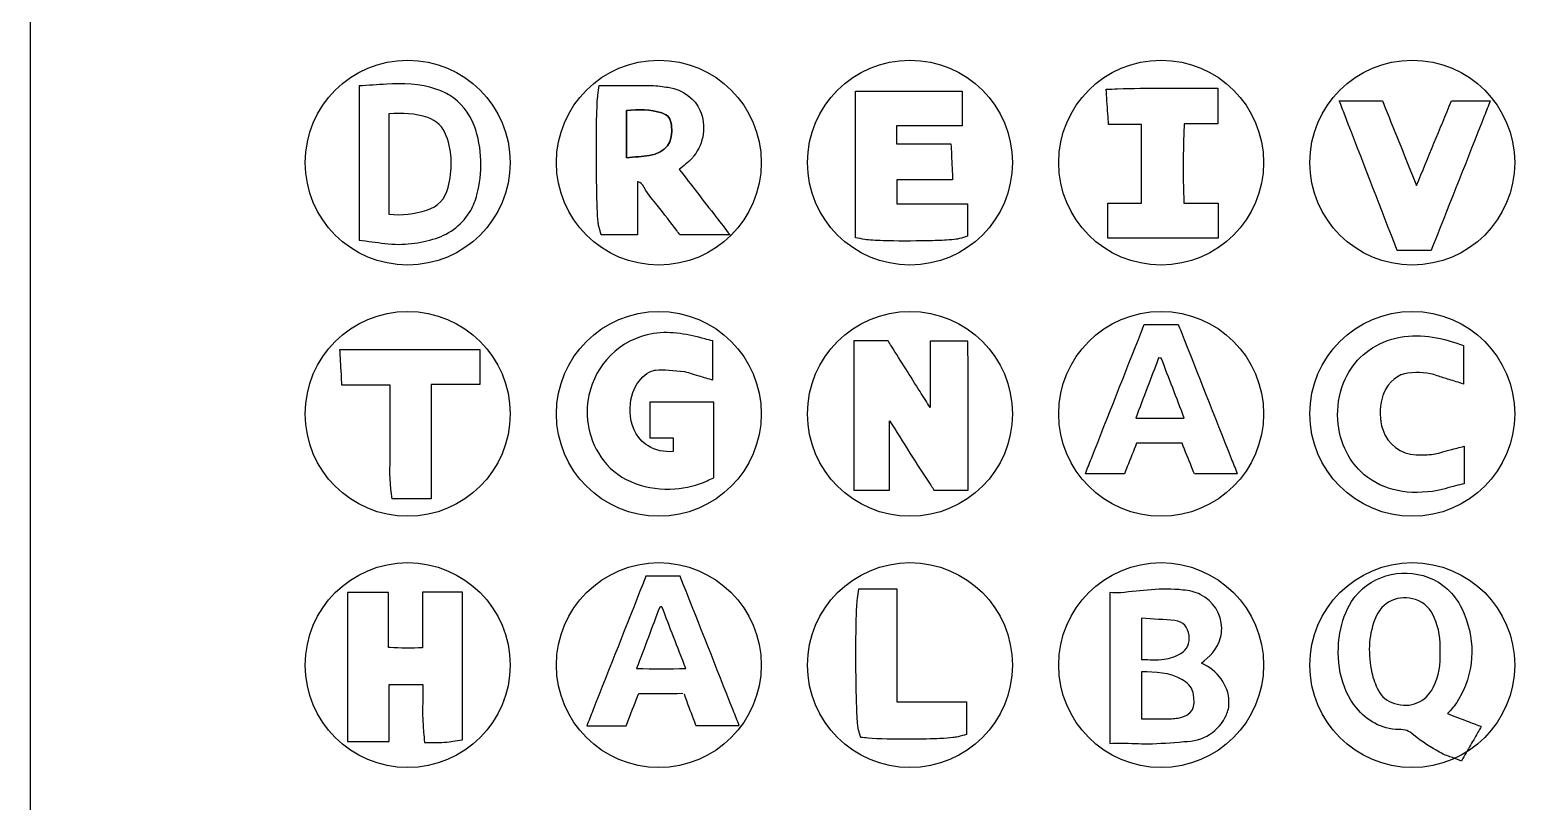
# Model space of a CAD drawing. Header units: centimetres. Extents: x 0 to 21.6, y 0 to 22.4.
# Drawn here: x 0 to 9.97, y 11.55 to 16.65 of the extents above; entities that cross this region are included whole.
import ezdxf

# ---------------------------------------------------------------- set-up
doc = ezdxf.new("R2010")
doc.units = ezdxf.units.CM
doc.header["$MEASUREMENT"] = 0

# ---------------------------------------------------------------- blocks, each defined once
blk = doc.blocks.new('*U11')
blk.add_circle((0.1214, 0.1917), 0.6769)
blk = doc.blocks.new('*U12')
at = {"color": 0, "linetype": 'ByBlock', "lineweight": -2, "transparency": 16777216}
for p in [(0, 13.28), (1.66, 13.28), (3.32, 13.28), (4.98, 13.28), (6.64, 13.28), (0, 11.62), (1.66, 11.62), (3.32, 11.62), (4.98, 11.62), (6.64, 11.62), (0, 9.96), (1.66, 9.96), (3.32, 9.96), (4.98, 9.96), (6.64, 9.96)]:
    blk.add_blockref('*U11', p, dxfattribs=at)

msp = doc.modelspace()

# ---------------------------------------------------------------- linework, layer by layer
msp.add_lwpolyline([(0, 0), (21.59, 0), (21.59, 21.59), (0, 21.59)], close=True)
for points, knots in [([(2.69458, 16.25696), (2.69456, 16.25697), (2.69454, 16.25698), (2.69452, 16.25699), (2.57283, 16.30088), (2.45699, 16.29989), (2.35729, 16.29352), (2.29607, 16.28961), (2.23485, 16.2857), (2.17363, 16.28179), (2.17363, 15.94235), (2.17363, 15.6029), (2.17363, 15.26346), (2.23054, 15.25602), (2.28745, 15.24857), (2.34436, 15.24113), (2.46601, 15.22523), (2.58065, 15.24245), (2.68081, 15.27427)], [0, 0, 0, 0, 0.0002419, 0.0002419, 0.0002419, 1.0002419, 1.0002419, 1.0002419, 1.6783063, 1.6783063, 1.6783063, 2.6783063, 2.6783063, 2.6783063, 3.3156305, 3.3156305, 3.3156305, 4.3156143, 4.3156143, 4.3156143, 4.3156143]), ([(2.93503, 16.0201), (2.9053, 16.10167), (2.84462, 16.17612), (2.77185, 16.22027), (2.74682, 16.23545), (2.7208, 16.2475), (2.69458, 16.25696)], [0.00005651, 0.00005651, 0.00005651, 0.00005651, 0.7440428, 0.7440428, 0.7440428, 0.99994766, 0.99994766, 0.99994766, 0.99994766]), ([(4.05928, 15.61011), (4.04375, 15.63821), (4.03393, 15.64419), (4.01987, 15.64802), (4.01803, 15.64852), (4.01608, 15.64895), (4.0138, 15.6493), (4.0138, 15.53188), (4.0138, 15.41446), (4.0138, 15.29704), (3.93439, 15.29704), (3.85498, 15.29704), (3.77556, 15.29704), (3.7752, 15.29826), (3.77484, 15.29947), (3.77447, 15.30069), (3.76962, 15.317), (3.76476, 15.3333), (3.75991, 15.3496), (3.75528, 15.36515), (3.75529, 15.37189), (3.75415, 15.38314), (3.74953, 15.42858), (3.74684, 15.51067), (3.74493, 15.6115), (3.74264, 15.73247), (3.74202, 15.87685), (3.74348, 15.99648), (3.74452, 16.08123), (3.74648, 16.15257), (3.75009, 16.19802), (3.75074, 16.20629), (3.75146, 16.21375), (3.75233, 16.22074), (3.75502, 16.24221), (3.75771, 16.26368), (3.7604, 16.28516), (3.78204, 16.28516), (3.80368, 16.28516), (3.82532, 16.28516), (3.91659, 16.28516), (4.01009, 16.28616), (4.10446, 16.28463)], [0, 0, 0, 0, 0.5536104, 0.5536104, 0.5536104, 0.6262528, 0.6262528, 0.6262528, 1.6262528, 1.6262528, 1.6262528, 2.6262528, 2.6262528, 2.6262528, 2.6503825, 2.6503825, 2.6503825, 2.9735942, 2.9735942, 2.9735942, 3.0452976, 3.0452976, 3.0452976, 3.3349886, 3.3349886, 3.3349886, 3.6825533, 3.6825533, 3.6825533, 3.9287853, 3.9287853, 3.9287853, 3.9735942, 3.9735942, 3.9735942, 4.1518578, 4.1518578, 4.1518578, 4.3876108, 4.3876108, 4.3876108, 5.3876021, 5.3876021, 5.3876021, 5.3876021]), ([(4.10446, 16.28463), (4.10446, 16.28463), (4.10447, 16.28463), (4.10447, 16.28463), (4.14544, 16.28396), (4.18306, 16.27801), (4.21713, 16.2728)], [-0.0000595, -0.0000595, -0.0000595, -0.0000595, 0, 0, 0, 1, 1, 1, 1]), ([(4.21713, 16.2728), (4.31858, 16.25728), (4.39401, 16.19573), (4.42731, 16.12074), (4.47214, 16.01977), (4.45297, 15.90359), (4.38731, 15.81943), (4.38303, 15.81394), (4.37853, 15.80859), (4.3738, 15.8034), (4.3738, 15.8034), (4.3738, 15.8034), (4.37379, 15.8034)], [0.0000207, 0.0000207, 0.0000207, 0.0000207, 0.410843, 0.410843, 0.410843, 0.9639285, 0.9639285, 0.9639285, 1, 1, 1, 1.0000293, 1.0000293, 1.0000293, 1.0000293]), ([(6.19527, 15.50212), (6.03951, 15.50212), (5.88375, 15.50212), (5.72799, 15.50212), (5.72799, 15.55516), (5.72799, 15.6082), (5.72799, 15.66124), (5.85102, 15.66124), (5.97406, 15.66124), (6.09709, 15.66124), (6.09594, 15.68686), (6.09478, 15.71249), (6.09363, 15.73811), (6.09216, 15.7707), (6.09103, 15.79595), (6.08958, 15.82842), (6.08854, 15.85185), (6.0875, 15.87528), (6.08645, 15.89871), (5.96642, 15.89871), (5.84639, 15.89871), (5.72636, 15.89871), (5.72636, 15.93822), (5.72636, 15.97773), (5.72636, 16.01724), (5.8708, 16.01724), (6.01523, 16.01724), (6.15967, 16.01724), (6.15967, 16.09417), (6.15967, 16.1711), (6.15967, 16.24804), (5.92477, 16.24804), (5.68987, 16.24804), (5.45498, 16.24804), (5.45498, 15.92469), (5.45498, 15.60135), (5.45498, 15.27801), (5.47548, 15.2746), (5.49599, 15.2712), (5.51649, 15.26779), (5.54689, 15.26275), (5.58635, 15.26095), (5.63809, 15.25933), (5.72307, 15.25667), (5.83387, 15.25651), (5.92963, 15.25846), (5.9775, 15.25944), (6.0215, 15.26093), (6.05701, 15.26299), (6.08241, 15.26446), (6.10291, 15.26605), (6.12029, 15.2686), (6.12721, 15.26961), (6.1334, 15.27058), (6.14194, 15.27302), (6.15974, 15.27811), (6.17754, 15.28319), (6.19535, 15.28828), (6.19533, 15.30679), (6.19531, 15.3253), (6.1953, 15.34382), (6.19527, 15.36793), (6.19527, 15.39215), (6.19527, 15.42856), (6.19527, 15.45308), (6.19527, 15.4776), (6.19527, 15.50212)], [0, 0, 0, 0, 1, 1, 1, 2, 2, 2, 3, 3, 3, 3.786225, 3.786225, 3.786225, 4.786225, 4.786225, 4.786225, 5.5074336, 5.5074336, 5.5074336, 6.5074336, 6.5074336, 6.5074336, 7.5074336, 7.5074336, 7.5074336, 8.5074336, 8.5074336, 8.5074336, 9.5074336, 9.5074336, 9.5074336, 10.5074336, 10.5074336, 10.5074336, 11.5074336, 11.5074336, 11.5074336, 11.7377647, 11.7377647, 11.7377647, 11.9711548, 11.9711548, 11.9711548, 12.3544597, 12.3544597, 12.3544597, 12.5461122, 12.5461122, 12.5461122, 12.6831801, 12.6831801, 12.6831801, 12.7377647, 12.7377647, 12.7377647, 13.0739744, 13.0739744, 13.0739744, 13.8403011, 13.8403011, 13.8403011, 14.8403011, 14.8403011, 14.8403011, 15.5136993, 15.5136993, 15.5136993, 15.5136993]), ([(7.85166, 15.27616), (7.85166, 15.35347), (7.85166, 15.43078), (7.85166, 15.50809), (7.77638, 15.50809), (7.70109, 15.50809), (7.6258, 15.50809), (7.62526, 15.51892), (7.62479, 15.53028), (7.62435, 15.54261), (7.62126, 15.63049), (7.62079, 15.75647), (7.62273, 15.86635), (7.62381, 15.92704), (7.62563, 15.98303), (7.62804, 16.02454), (7.62819, 16.02712), (7.62834, 16.02962), (7.62849, 16.0321), (7.70219, 16.0321), (7.77589, 16.0321), (7.8496, 16.0321), (7.8496, 16.11062), (7.8496, 16.18914), (7.8496, 16.26766), (7.82481, 16.26739), (7.80002, 16.26712), (7.77523, 16.26685), (7.57993, 16.26473), (7.38737, 16.27087), (7.18763, 16.26273), (7.16241, 16.2617), (7.13719, 16.26067), (7.11196, 16.25964), (7.11372, 16.23446), (7.11549, 16.20928), (7.11725, 16.18409), (7.11948, 16.15215), (7.12116, 16.12855), (7.12345, 16.09599), (7.12505, 16.07319), (7.12666, 16.05039), (7.12826, 16.02759), (7.20094, 16.02759), (7.27361, 16.02759), (7.34629, 16.02759), (7.34629, 15.85386), (7.34629, 15.68013), (7.34629, 15.5064), (7.27165, 15.5064), (7.19701, 15.5064), (7.12237, 15.5064), (7.12239, 15.48186), (7.1224, 15.45733), (7.12242, 15.43279), (7.12244, 15.4002), (7.12244, 15.37669), (7.12244, 15.34972), (7.12244, 15.3252), (7.12244, 15.30068), (7.12244, 15.27616), (7.36551, 15.27616), (7.60859, 15.27616), (7.85166, 15.27616)], [0, 0, 0, 0, 1, 1, 1, 2, 2, 2, 2.0544279, 2.0544279, 2.0544279, 2.4424326, 2.4424326, 2.4424326, 2.6567631, 2.6567631, 2.6567631, 2.6700659, 2.6700659, 2.6700659, 3.6700659, 3.6700659, 3.6700659, 4.6700659, 4.6700659, 4.6700659, 4.7956777, 4.7956777, 4.7956777, 5.7956777, 5.7956777, 5.7956777, 5.9241874, 5.9241874, 5.9241874, 6.7134464, 6.7134464, 6.7134464, 7.7134464, 7.7134464, 7.7134464, 8.4130214, 8.4130214, 8.4130214, 9.4130214, 9.4130214, 9.4130214, 10.4130214, 10.4130214, 10.4130214, 11.4130214, 11.4130214, 11.4130214, 12.1654288, 12.1654288, 12.1654288, 13.1654288, 13.1654288, 13.1654288, 14.0746628, 14.0746628, 14.0746628, 15.0746628, 15.0746628, 15.0746628, 15.0746628]), ([(9.16413, 15.62343), (9.09289, 15.7996), (9.02427, 15.9693), (8.95618, 16.1377), (8.94999, 16.15303), (8.94379, 16.16836), (8.93759, 16.18369), (8.84267, 16.18369), (8.74776, 16.18369), (8.65284, 16.18369), (8.66577, 16.15031), (8.67869, 16.11693), (8.69162, 16.08356), (8.80177, 15.79916), (8.90956, 15.5209), (9.01753, 15.24218), (9.0236, 15.22652), (9.02967, 15.21086), (9.03574, 15.1952), (9.11068, 15.1952), (9.18563, 15.1952), (9.26057, 15.1952), (9.2667, 15.2107), (9.27283, 15.22621), (9.27896, 15.24172), (9.38959, 15.52159), (9.4993, 15.79925), (9.61141, 16.08294), (9.62466, 16.11648), (9.63791, 16.15001), (9.65116, 16.18354), (9.56537, 16.18354), (9.47957, 16.18354), (9.39378, 16.18354), (9.31723, 15.99684), (9.24068, 15.81013), (9.16413, 15.62343)], [0, 0, 0, 0, 0.7616338, 0.7616338, 0.7616338, 0.8309641, 0.8309641, 0.8309641, 1.8309641, 1.8309641, 1.8309641, 1.9483214, 1.9483214, 1.9483214, 2.9483214, 2.9483214, 2.9483214, 3.0045167, 3.0045167, 3.0045167, 4.0045167, 4.0045167, 4.0045167, 4.0599244, 4.0599244, 4.0599244, 5.0599244, 5.0599244, 5.0599244, 5.1781216, 5.1781216, 5.1781216, 6.1781216, 6.1781216, 6.1781216, 7.1781216, 7.1781216, 7.1781216, 7.1781216]), ([(2.62796, 16.07244), (2.6875, 16.05095), (2.72904, 16.01249), (2.75073, 15.95289), (2.7918, 15.84014), (2.79233, 15.72541), (2.76287, 15.61067), (2.74375, 15.53622), (2.69444, 15.48441), (2.62143, 15.4612), (2.54154, 15.43581), (2.45909, 15.42394), (2.36979, 15.43562), (2.36979, 15.65657), (2.36979, 15.87486), (2.36979, 16.09776), (2.46008, 16.10352), (2.54495, 16.10241), (2.62796, 16.07244)], [0, 0, 0, 0, 1, 1, 1, 2, 2, 2, 3, 3, 3, 4, 4, 4, 5, 5, 5, 6, 6, 6, 6]), ([(4.09065, 15.82228), (4.20528, 15.8428), (4.25169, 15.90726), (4.23972, 16.02133), (4.23536, 16.06295), (4.21476, 16.092), (4.17552, 16.10349), (4.09926, 16.12579), (4.02148, 16.12943), (3.94148, 16.11893), (3.94148, 16.01594), (3.94148, 15.91796), (3.94148, 15.80765), (3.99796, 15.81294), (4.04493, 15.8141), (4.09065, 15.82228)], [0, 0, 0, 0, 1, 1, 1, 2, 2, 2, 3, 3, 3, 4, 4, 4, 5, 5, 5, 5]), ([(3.94148, 16.11891), (4.02148, 16.12943), (4.09926, 16.12577), (4.17552, 16.10347), (4.21478, 16.09201), (4.23536, 16.06293), (4.23972, 16.02131), (4.25169, 15.90724), (4.20528, 15.84278), (4.09065, 15.82226), (4.04493, 15.81408), (3.99796, 15.81294), (3.94148, 15.80765), (3.94148, 15.91796), (3.94148, 16.01594), (3.94148, 16.11891)], [0, 0, 0, 0, 1, 1, 1, 2, 2, 2, 3, 3, 3, 4, 4, 4, 5, 5, 5, 5]), ([(2.95287, 15.56192), (2.99031, 15.70771), (2.99057, 15.8676), (2.93505, 16.02004), (2.93505, 16.02006), (2.93504, 16.02008), (2.93503, 16.0201)], [0.0000651, 0.0000651, 0.0000651, 0.0000651, 1, 1, 1, 1.0001696, 1.0001696, 1.0001696, 1.0001696]), ([(4.37379, 15.8034), (4.34711, 15.7741), (4.31834, 15.75182), (4.29026, 15.73054), (4.36988, 15.62781), (4.44933, 15.52528), (4.53407, 15.41593), (4.56472, 15.37639), (4.59536, 15.33685), (4.626, 15.29731), (4.51605, 15.29731), (4.4061, 15.29731), (4.29616, 15.29731), (4.2888, 15.30688), (4.28143, 15.31646), (4.27407, 15.32603), (4.2348, 15.37711), (4.18979, 15.43545), (4.14493, 15.49406)], [0, 0, 0, 0, 0.592042, 0.592042, 0.592042, 1.433044, 1.433044, 1.433044, 1.7371384, 1.7371384, 1.7371384, 2.7371384, 2.7371384, 2.7371384, 2.9243292, 2.9243292, 2.9243292, 3.9243292, 3.9243292, 3.9243292, 3.9243292]), ([(2.68081, 15.27427), (2.68083, 15.27427), (2.68084, 15.27427), (2.68085, 15.27428), (2.77519, 15.30426), (2.8621, 15.37104), (2.91188, 15.45928), (2.93018, 15.49174), (2.94376, 15.52644), (2.95287, 15.56192)], [-0.0001904, -0.0001904, -0.0001904, -0.0001904, 0, 0, 0, 0.7310798, 0.7310798, 0.7310798, 1, 1, 1, 1]), ([(4.14493, 15.49406), (4.12107, 15.5252), (4.08674, 15.56043), (4.05929, 15.61009), (4.05929, 15.61009), (4.05928, 15.6101), (4.05928, 15.61011)], [0.000119, 0.000119, 0.000119, 0.000119, 1, 1, 1, 1.0001848, 1.0001848, 1.0001848, 1.0001848]), ([(4.32406, 14.39461), (4.34381, 14.39246), (4.3751, 14.37966), (4.41916, 14.36681), (4.45054, 14.35765), (4.48193, 14.3485), (4.51332, 14.33934), (4.51332, 14.42514), (4.51332, 14.51093), (4.51332, 14.59673), (4.49502, 14.60153), (4.47673, 14.60634), (4.45843, 14.61114), (4.35356, 14.63867), (4.24279, 14.66512), (4.11935, 14.64534)], [0, 0, 0, 0, 0.9997181, 0.9997181, 0.9997181, 1.8278626, 1.8278626, 1.8278626, 2.8278626, 2.8278626, 2.8278626, 3.0047344, 3.0047344, 3.0047344, 4.0047344, 4.0047344, 4.0047344, 4.0047344]), ([(7.97858, 13.71998), (7.96531, 13.75352), (7.95205, 13.78706), (7.93878, 13.8206), (7.82647, 14.10458), (7.71667, 14.38226), (7.60696, 14.65969), (7.60083, 14.67519), (7.5947, 14.6907), (7.58857, 14.7062), (7.51374, 14.7062), (7.43891, 14.7062), (7.36408, 14.7062), (7.35795, 14.69069), (7.35182, 14.67518), (7.34569, 14.65967), (7.23474, 14.3788), (7.1259, 14.10323), (7.0143, 13.82074), (7.00106, 13.78721), (6.98781, 13.75368), (6.97457, 13.72015), (7.06077, 13.72015), (7.14697, 13.72015), (7.23316, 13.72015), (7.23933, 13.73557), (7.24549, 13.751), (7.25165, 13.76642), (7.27231, 13.81814), (7.29281, 13.86948), (7.31364, 13.92162), (7.41366, 13.92162), (7.51368, 13.92162), (7.6137, 13.92162), (7.63494, 13.86893), (7.656, 13.81673), (7.67648, 13.766), (7.68268, 13.75066), (7.68887, 13.73532), (7.69507, 13.71998), (7.78957, 13.71998), (7.88407, 13.71998), (7.97858, 13.71998)], [0, 0, 0, 0, 0.1181005, 0.1181005, 0.1181005, 1.1181005, 1.1181005, 1.1181005, 1.1739812, 1.1739812, 1.1739812, 2.1739812, 2.1739812, 2.1739812, 2.2292086, 2.2292086, 2.2292086, 3.2292086, 3.2292086, 3.2292086, 3.3478977, 3.3478977, 3.3478977, 4.3478977, 4.3478977, 4.3478977, 4.5783207, 4.5783207, 4.5783207, 5.3509424, 5.3509424, 5.3509424, 6.3509424, 6.3509424, 6.3509424, 7.1256905, 7.1256905, 7.1256905, 7.3600526, 7.3600526, 7.3600526, 8.3600526, 8.3600526, 8.3600526, 8.3600526]), ([(4.11935, 14.64534), (3.89405, 14.60924), (3.73654, 14.43722), (3.69348, 14.2391), (3.66243, 14.09621), (3.69024, 13.93729), (3.79037, 13.80643), (3.79037, 13.80643), (3.79037, 13.80642), (3.79038, 13.80642)], [0.000005, 0.000005, 0.000005, 0.000005, 0.5809929, 0.5809929, 0.5809929, 1, 1, 1, 1.0000122, 1.0000122, 1.0000122, 1.0000122]), ([(5.88192, 14.26262), (5.88193, 14.26261), (5.88193, 14.26261), (5.88193, 14.2626), (5.90404, 14.22762), (5.92618, 14.19265), (5.94876, 14.15702), (5.94924, 14.20975), (5.94858, 14.26331), (5.94858, 14.3177), (5.94858, 14.41055), (5.94858, 14.5034), (5.94858, 14.59624), (6.03161, 14.59624), (6.11463, 14.59624), (6.19765, 14.59624), (6.19792, 14.57199), (6.19818, 14.54774), (6.19845, 14.52349), (6.20148, 14.24666), (6.19918, 13.96807), (6.19998, 13.68525), (6.20005, 13.66066), (6.20012, 13.63607), (6.20019, 13.61148), (6.12481, 13.61148), (6.04944, 13.61148), (5.97406, 13.61148), (5.96677, 13.62232), (5.95948, 13.63317), (5.9522, 13.64401), (5.85836, 13.7837), (5.77047, 13.92796), (5.68064, 14.06989), (5.68064, 13.91732), (5.68064, 13.76475), (5.68064, 13.61218), (5.60162, 13.61218), (5.52261, 13.61218), (5.44359, 13.61218), (5.44359, 13.94072), (5.44359, 14.26927), (5.44359, 14.59781), (5.51925, 14.59781), (5.59492, 14.59781), (5.67059, 14.59781), (5.6778, 14.58637), (5.68502, 14.57492), (5.69223, 14.56348), (5.75526, 14.46349), (5.8185, 14.36296), (5.88192, 14.26262)], [0, 0, 0, 0, 0.0000528, 0.0000528, 0.0000528, 0.3568773, 0.3568773, 0.3568773, 1.1911228, 1.1911228, 1.1911228, 2.1911228, 2.1911228, 2.1911228, 3.1911228, 3.1911228, 3.1911228, 3.2790305, 3.2790305, 3.2790305, 4.2790305, 4.2790305, 4.2790305, 4.3658098, 4.3658098, 4.3658098, 5.3658098, 5.3658098, 5.3658098, 5.4205798, 5.4205798, 5.4205798, 6.1166969, 6.1166969, 6.1166969, 7.1166969, 7.1166969, 7.1166969, 8.1166969, 8.1166969, 8.1166969, 9.1166969, 9.1166969, 9.1166969, 10.1166969, 10.1166969, 10.1166969, 10.2311935, 10.2311935, 10.2311935, 11.2311676, 11.2311676, 11.2311676, 11.2311676]), ([(8.68946, 13.88566), (8.62989, 14.01688), (8.62141, 14.19325), (8.69373, 14.34876), (8.74684, 14.46296), (8.84876, 14.56359), (9.00001, 14.60841)], [0.00000957, 0.00000957, 0.00000957, 0.00000957, 0.576585, 0.576585, 0.576585, 0.9999951, 0.9999951, 0.9999951, 0.9999951]), ([(9.00001, 14.60841), (9.14803, 14.65228), (9.29059, 14.62697), (9.42305, 14.58435), (9.44006, 14.57888), (9.45707, 14.5734), (9.47408, 14.56793), (9.47408, 14.48278), (9.47408, 14.39762), (9.47408, 14.31247), (9.44224, 14.32243), (9.4104, 14.33238), (9.37856, 14.34234), (9.35307, 14.35031), (9.32825, 14.3564), (9.30008, 14.36727)], [0, 0, 0, 0, 1, 1, 1, 1.1349832, 1.1349832, 1.1349832, 2.1349832, 2.1349832, 2.1349832, 3.2847314, 3.2847314, 3.2847314, 4.2847314, 4.2847314, 4.2847314, 4.2847314]), ([(2.37943, 13.87412), (2.38067, 13.79635), (2.3727, 13.71021), (2.38457, 13.61816), (2.38732, 13.59677), (2.39008, 13.57539), (2.39283, 13.554), (2.4789, 13.554), (2.56496, 13.554), (2.65103, 13.554), (2.65103, 13.80606), (2.65103, 14.05811), (2.65103, 14.31017), (2.75807, 14.31017), (2.86511, 14.31017), (2.97214, 14.31017), (2.97214, 14.38708), (2.97214, 14.46399), (2.97214, 14.5409), (2.66405, 14.5409), (2.35596, 14.5409), (2.04786, 14.5409), (2.04926, 14.51505), (2.05066, 14.48921), (2.05206, 14.46336), (2.0537, 14.4332), (2.05508, 14.40794), (2.05684, 14.37546), (2.05809, 14.35226), (2.05934, 14.32906), (2.0606, 14.30587), (2.16678, 14.30587), (2.27295, 14.30587), (2.37913, 14.30587), (2.37913, 14.24408), (2.37913, 14.1823), (2.37913, 14.12051), (2.37913, 14.03941), (2.37808, 13.95726), (2.37943, 13.87412)], [0, 0, 0, 0, 1, 1, 1, 1.2625293, 1.2625293, 1.2625293, 2.2625293, 2.2625293, 2.2625293, 3.2625293, 3.2625293, 3.2625293, 4.2625293, 4.2625293, 4.2625293, 5.2625293, 5.2625293, 5.2625293, 6.2625293, 6.2625293, 6.2625293, 7.1203696, 7.1203696, 7.1203696, 8.1203696, 8.1203696, 8.1203696, 8.8339773, 8.8339773, 8.8339773, 9.8339773, 9.8339773, 9.8339773, 10.8339773, 10.8339773, 10.8339773, 11.8339164, 11.8339164, 11.8339164, 11.8339164]), ([(7.45874, 14.48437), (7.46467, 14.48383), (7.4706, 14.48332), (7.47654, 14.4828), (7.52659, 14.35216), (7.57662, 14.22151), (7.62847, 14.08617), (7.51826, 14.08617), (7.4178, 14.08617), (7.30716, 14.08617), (7.35947, 14.22358), (7.4091, 14.35397), (7.45874, 14.48437), (7.46467, 14.48385), (7.4706, 14.48332), (7.47654, 14.4828), (7.52659, 14.35216), (7.57662, 14.22151), (7.62847, 14.08617), (7.51826, 14.08617), (7.4178, 14.08617), (7.30716, 14.08617), (7.35947, 14.22358), (7.4091, 14.35397), (7.45874, 14.48437)], [0, 0, 0, 0, 1, 1, 1, 2, 2, 2, 3, 3, 3, 4, 4, 4, 5, 5, 5, 6, 6, 6, 7, 7, 7, 8, 8, 8, 8]), ([(4.01011, 14.31133), (4.04395, 14.36107), (4.08028, 14.39262), (4.12133, 14.40194), (4.12553, 14.40289), (4.12984, 14.40363), (4.13432, 14.40415)], [0.00003298, 0.00003298, 0.00003298, 0.00003298, 0.90705796, 0.90705796, 0.90705796, 0.99979484, 0.99979484, 0.99979484, 0.99979484]), ([(4.13432, 14.40415), (4.13433, 14.40415), (4.13435, 14.40416), (4.13437, 14.40416), (4.18904, 14.4105), (4.25402, 14.4022), (4.32406, 14.39461)], [-0.0002467, -0.0002467, -0.0002467, -0.0002467, 0, 0, 0, 1, 1, 1, 1]), ([(9.10522, 14.38465), (9.0475, 14.37997), (8.97764, 14.32735), (8.947, 14.25262), (8.94265, 14.24201), (8.93906, 14.23103), (8.9363, 14.2198)], [0, 0, 0, 0, 0.87563168, 0.87563168, 0.87563168, 0.99997912, 0.99997912, 0.99997912, 0.99997912]), ([(4.06755, 13.91559), (3.99893, 13.96532), (3.96826, 14.04489), (3.96523, 14.12858), (3.96262, 14.20065), (3.9839, 14.2728), (4.0101, 14.31132), (4.01011, 14.31132), (4.01011, 14.31132), (4.01011, 14.31133)], [0, 0, 0, 0, 0.5372961, 0.5372961, 0.5372961, 1, 1, 1, 1.0000229, 1.0000229, 1.0000229, 1.0000229]), ([(3.79038, 13.80642), (3.89843, 13.66524), (4.08389, 13.60711), (4.26153, 13.61968), (4.33521, 13.6249), (4.40839, 13.64259), (4.47575, 13.67384), (4.48995, 13.68043), (4.50416, 13.68702), (4.51836, 13.69361), (4.51836, 13.86008), (4.51836, 14.02656), (4.51836, 14.19303), (4.3773, 14.19303), (4.23623, 14.19303), (4.09517, 14.19303), (4.09517, 14.11399), (4.09517, 14.03494), (4.09517, 13.95589), (4.14717, 13.95589), (4.19917, 13.95589), (4.25117, 13.95589), (4.25117, 13.92593), (4.25117, 13.89598), (4.25117, 13.86602), (4.18783, 13.86227), (4.13545, 13.87244), (4.08391, 13.90458), (4.07846, 13.90797), (4.07301, 13.91164), (4.06755, 13.91559)], [0, 0, 0, 0, 0.7068065, 0.7068065, 0.7068065, 0.999993, 0.999993, 0.999993, 1.0712165, 1.0712165, 1.0712165, 2.0712165, 2.0712165, 2.0712165, 3.0712165, 3.0712165, 3.0712165, 4.0712165, 4.0712165, 4.0712165, 5.0712165, 5.0712165, 5.0712165, 6.0712165, 6.0712165, 6.0712165, 6.7825542, 6.7825542, 6.7825542, 6.8577368, 6.8577368, 6.8577368, 6.8577368]), ([(8.93985, 14.01139), (8.97238, 13.91321), (9.05982, 13.84745), (9.16194, 13.84429), (9.16195, 13.84429), (9.16195, 13.84429), (9.16196, 13.84429)], [0, 0, 0, 0, 1, 1, 1, 1.000036, 1.000036, 1.000036, 1.000036]), ([(9.26933, 13.60343), (9.26932, 13.60343), (9.2693, 13.60342), (9.26929, 13.60342), (9.08669, 13.57768), (8.91427, 13.61771), (8.79464, 13.73409), (8.75173, 13.77584), (8.71616, 13.82683), (8.68946, 13.88566)], [-0.0000561, -0.0000561, -0.0000561, -0.0000561, 0, 0, 0, 0.735973, 0.735973, 0.735973, 1, 1, 1, 1]), ([(9.27537, 13.84913), (9.30408, 13.85317), (9.33949, 13.86518), (9.38608, 13.87722), (9.41674, 13.88514), (9.44739, 13.89306), (9.47805, 13.90099), (9.47805, 13.81858), (9.47805, 13.73618), (9.47805, 13.65378), (9.4594, 13.64918), (9.44076, 13.64458), (9.42211, 13.63998), (9.37972, 13.62951), (9.32854, 13.61179), (9.26933, 13.60343)], [0, 0, 0, 0, 0.9997294, 0.9997294, 0.9997294, 1.7135939, 1.7135939, 1.7135939, 2.7135939, 2.7135939, 2.7135939, 3.1126365, 3.1126365, 3.1126365, 4.1125399, 4.1125399, 4.1125399, 4.1125399]), ([(8.73426, 12.87497), (8.84246, 13.04485), (9.06115, 13.1045), (9.2421, 13.03472), (9.33224, 12.99996), (9.41331, 12.9307), (9.46185, 12.82976), (9.46185, 12.82976), (9.46185, 12.82975), (9.46185, 12.82975)], [0, 0, 0, 0, 0.6674946, 0.6674946, 0.6674946, 1, 1, 1, 1.0000105, 1.0000105, 1.0000105, 1.0000105]), ([(4.32233, 12.26578), (4.32233, 12.26578), (4.32233, 12.26577), (4.32234, 12.26577), (4.34092, 12.20401), (4.36577, 12.14845), (4.38296, 12.10337), (4.38898, 12.08759), (4.395, 12.0718), (4.40102, 12.05602), (4.49625, 12.05602), (4.59149, 12.05602), (4.68673, 12.05602), (4.67345, 12.08957), (4.66017, 12.12311), (4.64689, 12.15666), (4.53387, 12.44217), (4.4241, 12.71949), (4.31484, 12.9956), (4.30871, 13.01109), (4.30258, 13.02659), (4.29645, 13.04209), (4.2209, 13.04209), (4.14535, 13.04209), (4.0698, 13.04209), (4.06367, 13.02658), (4.05754, 13.01107), (4.05142, 12.99557), (3.94096, 12.71607), (3.83133, 12.4387), (3.71895, 12.15432), (3.7057, 12.12079), (3.69245, 12.08726), (3.6792, 12.05373), (3.76559, 12.05373), (3.85199, 12.05373), (3.93838, 12.05373), (3.9445, 12.06926), (3.95062, 12.08479), (3.95674, 12.10033), (3.97884, 12.15644), (4.00071, 12.21196), (4.02288, 12.26824), (4.12073, 12.26788), (4.2166, 12.26682), (4.31349, 12.26929), (4.3135, 12.26929), (4.31351, 12.26929), (4.31352, 12.26929)], [0, 0, 0, 0, 0.0001055, 0.0001055, 0.0001055, 1.0001055, 1.0001055, 1.0001055, 1.3295892, 1.3295892, 1.3295892, 2.3295892, 2.3295892, 2.3295892, 2.4470804, 2.4470804, 2.4470804, 3.4470804, 3.4470804, 3.4470804, 3.5032111, 3.5032111, 3.5032111, 4.5032111, 4.5032111, 4.5032111, 4.5586971, 4.5586971, 4.5586971, 5.5586971, 5.5586971, 5.5586971, 5.6766114, 5.6766114, 5.6766114, 6.6766114, 6.6766114, 6.6766114, 6.8936785, 6.8936785, 6.8936785, 7.6777372, 7.6777372, 7.6777372, 8.5325468, 8.5325468, 8.5325468, 8.5326381, 8.5326381, 8.5326381, 8.5326381]), ([(5.72897, 12.95818), (5.64493, 12.95818), (5.56089, 12.95818), (5.47684, 12.95818), (5.47389, 12.93706), (5.47093, 12.91594), (5.46797, 12.89482), (5.46369, 12.86423), (5.46201, 12.82089), (5.46048, 12.76198), (5.45742, 12.64458), (5.45734, 12.47603), (5.45957, 12.33064), (5.46069, 12.25794), (5.46239, 12.19118), (5.46464, 12.13924), (5.46584, 12.11158), (5.46717, 12.08823), (5.46878, 12.06958), (5.46995, 12.05598), (5.47081, 12.04603), (5.47354, 12.03339), (5.4741, 12.0308), (5.47476, 12.02803), (5.47583, 12.02453), (5.48027, 12.00998), (5.48472, 11.99543), (5.48917, 11.98088), (5.48949, 11.97983), (5.48981, 11.97879), (5.49012, 11.97774), (5.50635, 11.97611), (5.52257, 11.97447), (5.5388, 11.97284), (5.6034, 11.96632), (5.71576, 11.96466), (5.82851, 11.96552), (5.89463, 11.96602), (5.95988, 11.96753), (6.01307, 11.96998), (6.04735, 11.97155), (6.0763, 11.97344), (6.09906, 11.97603), (6.11162, 11.97745), (6.12123, 11.9785), (6.13464, 11.98224), (6.15257, 11.98725), (6.1705, 11.99225), (6.18843, 11.99725), (6.18843, 12.06905), (6.18843, 12.14085), (6.18843, 12.21265), (6.1639, 12.21265), (6.13938, 12.21265), (6.11486, 12.21264), (5.98693, 12.21262), (5.86151, 12.21262), (5.72897, 12.21262), (5.72897, 12.46114), (5.72897, 12.70966), (5.72897, 12.95818)], [0, 0, 0, 0, 1, 1, 1, 1.1941219, 1.1941219, 1.1941219, 1.3946962, 1.3946962, 1.3946962, 1.794409, 1.794409, 1.794409, 1.9942655, 1.9942655, 1.9942655, 2.1006819, 2.1006819, 2.1006819, 2.1782426, 2.1782426, 2.1782426, 2.1941219, 2.1941219, 2.1941219, 2.4772231, 2.4772231, 2.4772231, 2.4975521, 2.4975521, 2.4975521, 2.6294809, 2.6294809, 2.6294809, 3.0896977, 3.0896977, 3.0896977, 3.3595893, 3.3595893, 3.3595893, 3.5335072, 3.5335072, 3.5335072, 3.6294809, 3.6294809, 3.6294809, 3.9676965, 3.9676965, 3.9676965, 4.9676965, 4.9676965, 4.9676965, 5.1297265, 5.1297265, 5.1297265, 5.9749895, 5.9749895, 5.9749895, 6.9749895, 6.9749895, 6.9749895, 6.9749895]), ([(7.61942, 12.95143), (7.6609, 12.94851), (7.69981, 12.93876), (7.73451, 12.92199), (7.81919, 12.8811), (7.87396, 12.79424), (7.87573, 12.69798), (7.87574, 12.67721), (7.87325, 12.65709), (7.8685, 12.63812), (7.84874, 12.55917), (7.79302, 12.50733), (7.74131, 12.46914), (7.84766, 12.419), (7.92153, 12.32348), (7.92389, 12.21458), (7.92424, 12.19858), (7.92298, 12.18241), (7.92004, 12.16636), (7.91641, 12.15289), (7.91193, 12.13977), (7.9066, 12.12711), (7.86121, 12.01912), (7.75124, 11.94851), (7.6254, 11.95124), (7.54313, 11.93934), (7.46385, 11.93888), (7.38976, 11.9346), (7.33222, 11.93578), (7.27561, 11.93829), (7.21558, 11.94032), (7.18952, 11.93961), (7.16345, 11.93891), (7.13739, 11.9382), (7.13739, 11.96339), (7.13739, 11.98857), (7.13739, 12.01375), (7.13739, 12.2957), (7.13739, 12.57765), (7.13739, 12.85961), (7.13739, 12.88441), (7.13739, 12.90921), (7.13739, 12.93401), (7.16127, 12.93372), (7.18515, 12.93343), (7.20903, 12.93314), (7.34214, 12.9476), (7.47721, 12.9665), (7.61942, 12.95143)], [0, 0, 0, 0, 0.2907036, 0.2907036, 0.2907036, 1, 1, 1, 1.1937056, 1.1937056, 1.1937056, 2, 2, 2, 2.8718853, 2.8718853, 2.8718853, 3, 3, 3, 3.1049338, 3.1049338, 3.1049338, 4, 4, 4, 5, 5, 5, 6, 6, 6, 7, 7, 7, 8, 8, 8, 9, 9, 9, 10, 10, 10, 11, 11, 11, 12, 12, 12, 12]), ([(2.73863, 11.94549), (2.7386, 11.94549), (2.73857, 11.94549), (2.73854, 11.94549), (2.71549, 11.94394), (2.69742, 11.94507), (2.67338, 11.94507), (2.65109, 11.94507), (2.62881, 11.94507), (2.60652, 11.94507), (2.6044, 11.96726), (2.60227, 11.98945), (2.60015, 12.01163), (2.58958, 12.12212), (2.59638, 12.22609), (2.5948, 12.32649), (2.52085, 12.32649), (2.44691, 12.32649), (2.37296, 12.32649), (2.37296, 12.20108), (2.37296, 12.07567), (2.37296, 11.95026), (2.2814, 11.95026), (2.18985, 11.95026), (2.09829, 11.95026), (2.09829, 12.27836), (2.09829, 12.60646), (2.09829, 12.93455), (2.18808, 12.93455), (2.27786, 12.93455), (2.36765, 12.93455), (2.36765, 12.81384), (2.36765, 12.69312), (2.36765, 12.57241), (2.37144, 12.57209), (2.37523, 12.5718), (2.37918, 12.57152), (2.44113, 12.56711), (2.52868, 12.56658), (2.59265, 12.57037), (2.59263, 12.66522), (2.59263, 12.76174), (2.59263, 12.86285), (2.59263, 12.88737), (2.59263, 12.91189), (2.59263, 12.93641), (2.68067, 12.93641), (2.76871, 12.93641), (2.85676, 12.93641), (2.85676, 12.6115), (2.85676, 12.28659), (2.85676, 11.96168), (2.83566, 11.95871), (2.81456, 11.95573), (2.79346, 11.95276), (2.77903, 11.95072), (2.76122, 11.94704), (2.73863, 11.94549)], [0, 0, 0, 0, 0.0017195, 0.0017195, 0.0017195, 1.0017195, 1.0017195, 1.0017195, 1.8665605, 1.8665605, 1.8665605, 2.0418065, 2.0418065, 2.0418065, 2.8543875, 2.8543875, 2.8543875, 3.8543875, 3.8543875, 3.8543875, 4.8543875, 4.8543875, 4.8543875, 5.8543875, 5.8543875, 5.8543875, 6.8543875, 6.8543875, 6.8543875, 7.8543875, 7.8543875, 7.8543875, 8.8543875, 8.8543875, 8.8543875, 8.887532, 8.887532, 8.887532, 9.4064451, 9.4064451, 9.4064451, 10.2167012, 10.2167012, 10.2167012, 10.4131813, 10.4131813, 10.4131813, 11.4131813, 11.4131813, 11.4131813, 12.4131813, 12.4131813, 12.4131813, 13.6536986, 13.6536986, 13.6536986, 14.6532692, 14.6532692, 14.6532692, 14.6532692]), ([(9.04613, 12.0302), (9.04613, 12.0302), (9.04612, 12.0302), (9.04612, 12.0302), (8.93086, 12.03054), (8.83347, 12.09023), (8.76589, 12.17259), (8.76589, 12.1726), (8.76588, 12.1726), (8.76588, 12.1726), (8.65764, 12.30454), (8.62729, 12.49553), (8.65709, 12.66733), (8.67001, 12.74182), (8.69495, 12.81326), (8.73426, 12.87497)], [0, 0, 0, 0, 0.0000564, 0.0000564, 0.0000564, 1.0000522, 1.0000522, 1.0000522, 1.0000579, 1.0000579, 1.0000579, 1.6975977, 1.6975977, 1.6975977, 2.0000579, 2.0000579, 2.0000579, 2.0000579]), ([(9.27392, 12.30747), (9.22176, 12.20801), (9.12496, 12.16887), (9.01757, 12.20171), (8.96979, 12.21632), (8.93296, 12.24496), (8.91106, 12.28807), (8.89227, 12.32502), (8.87665, 12.36497), (8.86797, 12.40537), (8.84263, 12.52332), (8.84429, 12.64134), (8.88725, 12.7556), (8.9355, 12.88389), (9.05067, 12.92088), (9.15588, 12.8879), (9.21748, 12.86858), (9.25619, 12.82607), (9.28115, 12.76972), (9.31273, 12.69836), (9.32296, 12.62274), (9.31922, 12.54506), (9.32257, 12.46238), (9.31302, 12.38204), (9.27392, 12.30747)], [0, 0, 0, 0, 1, 1, 1, 2, 2, 2, 3, 3, 3, 4, 4, 4, 5, 5, 5, 6, 6, 6, 7, 7, 7, 8, 8, 8, 8]), ([(4.16136, 12.83902), (4.16624, 12.83949), (4.17114, 12.83995), (4.17602, 12.8404), (4.22696, 12.70854), (4.27788, 12.57669), (4.33359, 12.43247), (4.22173, 12.43059), (4.12051, 12.43084), (4.0083, 12.43245), (4.06174, 12.5744), (4.11156, 12.70672), (4.16136, 12.83902), (4.16626, 12.83949), (4.17114, 12.83995), (4.17602, 12.8404), (4.22694, 12.70854), (4.27788, 12.57669), (4.33359, 12.43247), (4.22173, 12.43059), (4.12051, 12.43084), (4.0083, 12.43245), (4.06174, 12.5744), (4.11154, 12.70672), (4.16136, 12.83902)], [0, 0, 0, 0, 1, 1, 1, 2, 2, 2, 3, 3, 3, 4, 4, 4, 5, 5, 5, 6, 6, 6, 7, 7, 7, 8, 8, 8, 8]), ([(7.34539, 12.49202), (7.34539, 12.58055), (7.34539, 12.66547), (7.34539, 12.76483), (7.42437, 12.75947), (7.49528, 12.75619), (7.56585, 12.74943), (7.62334, 12.74391), (7.65244, 12.70622), (7.65961, 12.65179), (7.66624, 12.6014), (7.64913, 12.55708), (7.60491, 12.53205), (7.57151, 12.51314), (7.53291, 12.49876), (7.49509, 12.49359), (7.44742, 12.48708), (7.39819, 12.49202), (7.34539, 12.49202), (7.34539, 12.58055), (7.34539, 12.66547), (7.34539, 12.76483), (7.42437, 12.75947), (7.49528, 12.75619), (7.56585, 12.74943), (7.62334, 12.74391), (7.65244, 12.70622), (7.65961, 12.65179), (7.66626, 12.6014), (7.64913, 12.55708), (7.60491, 12.53205), (7.57151, 12.51314), (7.53291, 12.49876), (7.49509, 12.49359), (7.44744, 12.48708), (7.39819, 12.49202), (7.34539, 12.49202)], [0, 0, 0, 0, 1, 1, 1, 2, 2, 2, 3, 3, 3, 4, 4, 4, 5, 5, 5, 6, 6, 6, 7, 7, 7, 8, 8, 8, 9, 9, 9, 10, 10, 10, 11, 11, 11, 12, 12, 12, 12]), ([(9.46185, 12.82975), (9.55248, 12.64125), (9.55345, 12.43649), (9.45462, 12.25129), (9.4492, 12.24114), (9.4435, 12.23105), (9.43751, 12.22101), (9.43751, 12.221), (9.4375, 12.22099), (9.4375, 12.22098)], [0.0000054, 0.0000054, 0.0000054, 0.0000054, 0.9480336, 0.9480336, 0.9480336, 1, 1, 1, 1.0000527, 1.0000527, 1.0000527, 1.0000527]), ([(7.34504, 12.41184), (7.43954, 12.40831), (7.52968, 12.40787), (7.61131, 12.36094), (7.64578, 12.34112), (7.67657, 12.31566), (7.68606, 12.27373), (7.70863, 12.17388), (7.67928, 12.12091), (7.58726, 12.10573), (7.57271, 12.10331), (7.55793, 12.1013), (7.54322, 12.1012), (7.47943, 12.1007), (7.41559, 12.10097), (7.34504, 12.10097), (7.34504, 12.20963), (7.34504, 12.30715), (7.34504, 12.41184)], [0, 0, 0, 0, 1, 1, 1, 2, 2, 2, 3, 3, 3, 4, 4, 4, 5, 5, 5, 6, 6, 6, 6]), ([(9.4375, 12.22098), (9.41693, 12.18651), (9.39181, 12.15967), (9.36754, 12.13527), (9.40755, 12.11669), (9.45691, 12.10115), (9.51103, 12.08026), (9.5377, 12.06996), (9.56437, 12.05967), (9.59104, 12.04937), (9.5768, 12.02458), (9.56257, 11.99979), (9.54833, 11.975), (9.52906, 11.94144), (9.51234, 11.91236), (9.49166, 11.87637), (9.48117, 11.85812), (9.47069, 11.83987), (9.4602, 11.82162), (9.44057, 11.82922), (9.42095, 11.83682), (9.40132, 11.84441), (9.38057, 11.85245), (9.35015, 11.85835), (9.31433, 11.88009)], [0, 0, 0, 0, 0.5250545, 0.5250545, 0.5250545, 1.1233115, 1.1233115, 1.1233115, 1.43526, 1.43526, 1.43526, 2.1744064, 2.1744064, 2.1744064, 3.1744064, 3.1744064, 3.1744064, 3.6812753, 3.6812753, 3.6812753, 4.4135101, 4.4135101, 4.4135101, 5.4133263, 5.4133263, 5.4133263, 5.4133263]), ([(9.1448, 11.99335), (9.14478, 11.99336), (9.14477, 11.99337), (9.14476, 11.99338), (9.11044, 12.02237), (9.09084, 12.03007), (9.04613, 12.0302)], [-0.0002958, -0.0002958, -0.0002958, -0.0002958, 0, 0, 0, 0.9999578, 0.9999578, 0.9999578, 0.9999578]), ([(9.31433, 11.88009), (9.31432, 11.8801), (9.31431, 11.8801), (9.31429, 11.88011), (9.26073, 11.91266), (9.20058, 11.94625), (9.1448, 11.99335)], [-0.0002344, -0.0002344, -0.0002344, -0.0002344, 0, 0, 0, 0.9998572, 0.9998572, 0.9998572, 0.9998572])]:
    msp.add_open_spline(points, degree=3, knots=knots)
for points in [[(9.30008, 14.36727), (9.2424, 14.38948), (9.17778, 14.39051), (9.10522, 14.38465)], [(8.9363, 14.2198), (8.91872, 14.14804), (8.91769, 14.07829), (8.93985, 14.01139)], [(9.16196, 13.84429), (9.20116, 13.84307), (9.23963, 13.84412), (9.27537, 13.84913)]]:
    msp.add_open_spline(points, degree=3)

# ---------------------------------------------------------------- block references
msp.add_blockref('*U12', (2.37397, 2.3036))

doc.saveas('drawing.dxf')
